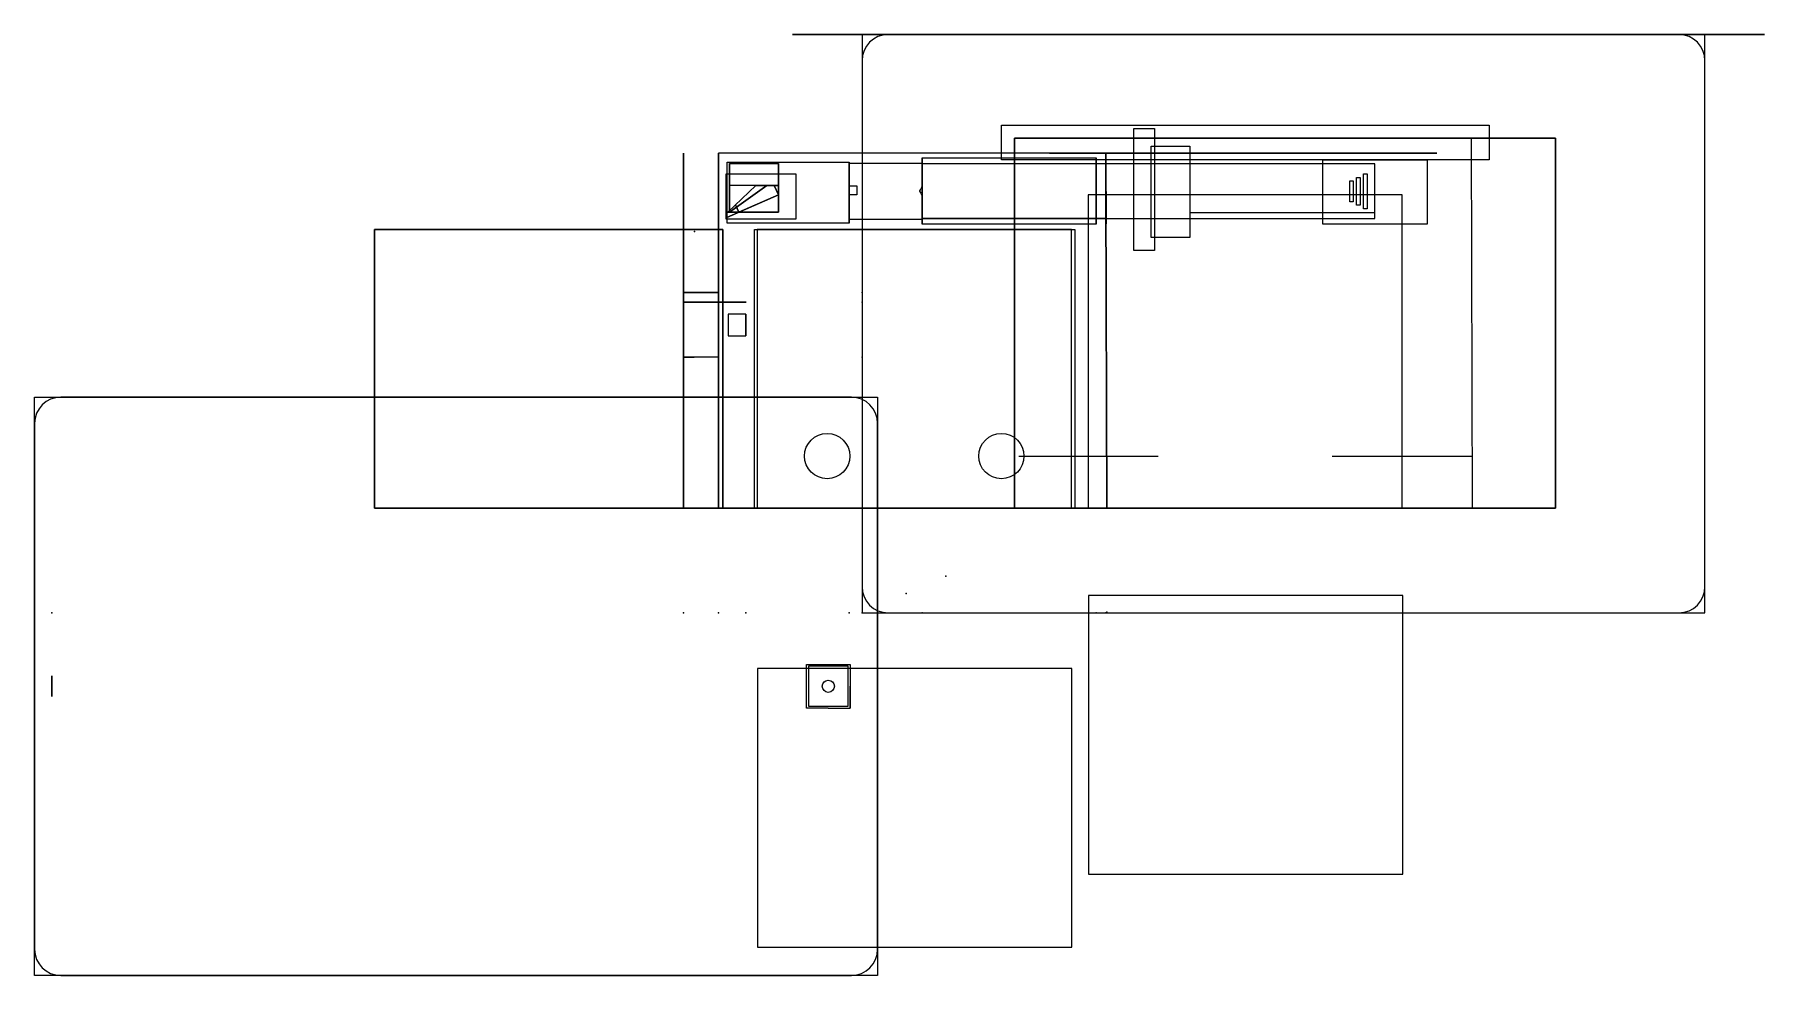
# Model space of a CAD drawing. Header units: millimetres. Extents: x -238 to 259, y -104 to 166.
import ezdxf

# ---------------------------------------------------------------- set-up
doc = ezdxf.new("R2010")
doc.units = ezdxf.units.MM
doc.header["$MEASUREMENT"] = 0
for name, color, linetype in [('tabat halter sleber veerstekt v7_Sketch1', 7, 'Continuous'), ('tabat halter sleber veerstekt v7_Sketch10', 7, 'Continuous'), ('tabat halter sleber veerstekt v7_Sketch11', 7, 'Continuous'), ('tabat halter sleber veerstekt v7_Sketch12', 7, 'Continuous'), ('tabat halter sleber veerstekt v7_Sketch13', 7, 'Continuous'), ('tabat halter sleber veerstekt v7_Sketch14', 7, 'Continuous'), ('tabat halter sleber veerstekt v7_Sketch15', 7, 'Continuous'), ('tabat halter sleber veerstekt v7_Sketch16', 7, 'Continuous'), ('tabat halter sleber veerstekt v7_Sketch17', 7, 'Continuous'), ('tabat halter sleber veerstekt v7_Sketch18', 7, 'Continuous'), ('tabat halter sleber veerstekt v7_Sketch19', 7, 'Continuous'), ('tabat halter sleber veerstekt v7_Sketch2', 7, 'Continuous'), ('tabat halter sleber veerstekt v7_Sketch20', 7, 'Continuous'), ('tabat halter sleber veerstekt v7_Sketch21', 7, 'Continuous'), ('tabat halter sleber veerstekt v7_Sketch22', 7, 'Continuous'), ('tabat halter sleber veerstekt v7_Sketch23', 7, 'Continuous'), ('tabat halter sleber veerstekt v7_Sketch24', 7, 'Continuous'), ('tabat halter sleber veerstekt v7_Sketch25', 7, 'Continuous'), ('tabat halter sleber veerstekt v7_Sketch26', 7, 'Continuous'), ('tabat halter sleber veerstekt v7_Sketch27', 7, 'Continuous'), ('tabat halter sleber veerstekt v7_Sketch28', 7, 'Continuous'), ('tabat halter sleber veerstekt v7_Sketch29', 7, 'Continuous'), ('tabat halter sleber veerstekt v7_Sketch3', 7, 'Continuous'), ('tabat halter sleber veerstekt v7_Sketch30', 7, 'Continuous'), ('tabat halter sleber veerstekt v7_Sketch31', 7, 'Continuous'), ('tabat halter sleber veerstekt v7_Sketch32', 7, 'Continuous'), ('tabat halter sleber veerstekt v7_Sketch33', 7, 'Continuous'), ('tabat halter sleber veerstekt v7_Sketch34', 7, 'Continuous'), ('tabat halter sleber veerstekt v7_Sketch35', 7, 'Continuous'), ('tabat halter sleber veerstekt v7_Sketch36', 7, 'Continuous'), ('tabat halter sleber veerstekt v7_Sketch37', 7, 'Continuous'), ('tabat halter sleber veerstekt v7_Sketch38', 7, 'Continuous'), ('tabat halter sleber veerstekt v7_Sketch39', 7, 'Continuous'), ('tabat halter sleber veerstekt v7_Sketch4', 7, 'Continuous'), ('tabat halter sleber veerstekt v7_Sketch40', 7, 'Continuous'), ('tabat halter sleber veerstekt v7_Sketch41', 7, 'Continuous'), ('tabat halter sleber veerstekt v7_Sketch42', 7, 'Continuous'), ('tabat halter sleber veerstekt v7_Sketch43', 7, 'Continuous'), ('tabat halter sleber veerstekt v7_Sketch44', 7, 'Continuous'), ('tabat halter sleber veerstekt v7_Sketch45', 7, 'Continuous'), ('tabat halter sleber veerstekt v7_Sketch46', 7, 'Continuous'), ('tabat halter sleber veerstekt v7_Sketch47', 7, 'Continuous'), ('tabat halter sleber veerstekt v7_Sketch48', 7, 'Continuous'), ('tabat halter sleber veerstekt v7_Sketch49', 7, 'Continuous'), ('tabat halter sleber veerstekt v7_Sketch5', 7, 'Continuous'), ('tabat halter sleber veerstekt v7_Sketch50', 7, 'Continuous'), ('tabat halter sleber veerstekt v7_Sketch51', 7, 'Continuous'), ('tabat halter sleber veerstekt v7_Sketch52', 7, 'Continuous'), ('tabat halter sleber veerstekt v7_Sketch53', 7, 'Continuous'), ('tabat halter sleber veerstekt v7_Sketch54', 7, 'Continuous'), ('tabat halter sleber veerstekt v7_Sketch55', 7, 'Continuous'), ('tabat halter sleber veerstekt v7_Sketch56', 7, 'Continuous'), ('tabat halter sleber veerstekt v7_Sketch57', 7, 'Continuous'), ('tabat halter sleber veerstekt v7_Sketch58', 7, 'Continuous'), ('tabat halter sleber veerstekt v7_Sketch6', 7, 'Continuous'), ('tabat halter sleber veerstekt v7_Sketch7', 7, 'Continuous'), ('tabat halter sleber veerstekt v7_Sketch8', 7, 'Continuous'), ('tabat halter sleber veerstekt v7_Sketch9', 7, 'Continuous')]:
    doc.layers.add(name, color=color, linetype=linetype)

msp = doc.modelspace()

# ---------------------------------------------------------------- linework, layer by layer
at = {"layer": 'tabat halter sleber veerstekt v7_Sketch1'}
for p, q in [((242, 166), (0, 166)), ((0, 166), (0, 0)), ((242, 0), (242, 166)), ((0, 0), (242, 0))]:
    msp.add_line(p, q, dxfattribs=at)
msp.add_point((0, 0), dxfattribs=at)
at = {"layer": 'tabat halter sleber veerstekt v7_Sketch10'}
msp.add_point((0, 0, 17.5), dxfattribs=at)
at = {"layer": 'tabat halter sleber veerstekt v7_Sketch11'}
for p, q in [((132.25, 111.58, 17.5), (132.25, 130.08, 17.5)), ((132.25, 130.08, 17.5), (162.25, 130.08, 17.5)), ((162.25, 130.08, 17.5), (162.25, 111.58, 17.5)), ((162.25, 111.58, 17.5), (132.25, 111.58, 17.5))]:
    msp.add_line(p, q, dxfattribs=at)
msp.add_point((0, 0, 17.5), dxfattribs=at)
at = {"layer": 'tabat halter sleber veerstekt v7_Sketch12'}
msp.add_point((0, 0, 17.5), dxfattribs=at)
at = {"layer": 'tabat halter sleber veerstekt v7_Sketch13'}
for p, q in [((53.78, 132, 17.5), (165.04, 132, 17.5)), ((53.78, 132, 7.5), (53.78, 132, 17.5)), ((165.04, 132, 7.5), (53.78, 132, 7.5)), ((162, 132, 15), (153, 132, 15)), ((153, 132, 12), (162, 132, 12)), ((153, 132, 15), (153, 132, 12)), ((162, 132, 12), (162, 132, 15)), ((165.04, 132, 17.5), (165.04, 132, 7.5))]:
    msp.add_line(p, q, dxfattribs=at)
msp.add_point((0, 132), dxfattribs=at)
at = {"layer": 'tabat halter sleber veerstekt v7_Sketch14'}
for p, q in [((-237.54, -104.09, 19), (-237.54, 61.91, 19)), ((-237.54, 61.91, 19), (4.46, 61.91, 19)), ((4.46, 61.91, 19), (4.46, -104.09, 19)), ((155.22, 5, 19), (65.01, 5, 19)), ((65.01, 5, 19), (65.01, -75, 19)), ((155.22, -75, 19), (155.22, 5, 19)), ((65.01, -75, 19), (155.22, -75, 19)), ((4.46, -104.09, 19), (-237.54, -104.09, 19))]:
    msp.add_line(p, q, dxfattribs=at)
msp.add_point((0, 0, 19), dxfattribs=at)
at = {"layer": 'tabat halter sleber veerstekt v7_Sketch15'}
for p, q in [((-3.04, 61.91, 26.7), (-230.04, 61.91, 26.7)), ((-237.54, 54.41, 26.7), (-237.54, -96.59, 26.7)), ((4.46, -96.59, 26.7), (4.46, 54.41, 26.7)), ((-15.91, -27.33, 26.7), (-15.91, -14.85, 26.7)), ((-15.91, -14.85, 26.7), (-3.43, -14.85, 26.7)), ((-3.43, -14.85, 26.7), (-3.43, -27.33, 26.7)), ((-3.43, -27.33, 26.7), (-3.44, -21.09, 26.7)), ((-9.67, -27.33, 26.7), (-15.91, -27.33, 26.7)), ((-9.67, -27.33, 26.7), (-3.43, -27.33, 26.7)), ((-230.04, -104.09, 26.7), (-3.04, -104.09, 26.7))]:
    msp.add_line(p, q, dxfattribs=at)
for centre, start, end in [((-230.04, 54.41, 26.7), 90, 180), ((-3.04, 54.41, 26.7), 0, 90), ((-230.04, -96.59, 26.7), 180, 270), ((-3.04, -96.59, 26.7), 270, 0)]:
    msp.add_arc(centre, 7.5, start, end, dxfattribs=at)
msp.add_point((0, 0, 26.7), dxfattribs=at)
at = {"layer": 'tabat halter sleber veerstekt v7_Sketch16'}
for p, q in [((-15.41, -15.35, 27.2), (-15.41, -26.83, 27.2)), ((-3.93, -15.35, 27.2), (-15.41, -15.35, 27.2)), ((-3.93, -26.83, 27.2), (-3.93, -15.35, 27.2)), ((-15.41, -26.83, 27.2), (-3.93, -26.83, 27.2))]:
    msp.add_line(p, q, dxfattribs=at)
msp.add_circle((-9.67, -21.09, 27.2), 1.75, dxfattribs=at)
msp.add_point((0, 0, 27.2), dxfattribs=at)
at = {"layer": 'tabat halter sleber veerstekt v7_Sketch17'}
for p, q in [((-237.54, 54.41, 26.7), (-237.54, 54.41, 19)), ((-237.54, -96.59, 26.7), (-237.54, 54.41, 26.7)), ((-237.54, 54.41, 19), (-237.54, -96.59, 19)), ((-237.54, -18.08, 22.85), (-237.54, -18.49, 23.2)), ((-237.54, -18.08, 22.85), (-237.54, -18.08, 21.5)), ((-237.54, -18.08, 21.5), (-237.54, -24, 21.5)), ((-237.54, -18.49, 23.2), (-237.54, -21.09, 23.2)), ((-237.54, -21.09, 23.2), (-237.54, -23.7, 23.2)), ((-237.54, -24, 22.85), (-237.54, -23.7, 23.2)), ((-237.54, -24, 22.85), (-237.54, -24, 21.5)), ((-237.54, -96.59, 19), (-237.54, -96.59, 26.7))]:
    msp.add_line(p, q, dxfattribs=at)
msp.add_point((-237.54, 0), dxfattribs=at)
at = {"layer": 'tabat halter sleber veerstekt v7_Sketch18'}
for p, q in [((-232.54, -18.08, 22.85), (-232.54, -18.08, 21.5)), ((-232.54, -18.08, 21.5), (-232.54, -24, 21.5)), ((-232.54, -18.49, 23.2), (-232.54, -18.08, 22.85)), ((-232.54, -21.09, 23.2), (-232.54, -18.49, 23.2)), ((-232.54, -19, 22.5), (-232.54, -23, 22.5)), ((-232.54, -23, 22), (-232.54, -19, 22)), ((-232.54, -19, 22), (-232.54, -19, 22.5)), ((-232.54, -23.7, 23.2), (-232.54, -21.09, 23.2)), ((-232.54, -23, 22.5), (-232.54, -23, 22)), ((-232.54, -24, 22.85), (-232.54, -23.7, 23.2)), ((-232.54, -24, 21.5), (-232.54, -24, 22.85))]:
    msp.add_line(p, q, dxfattribs=at)
msp.add_point((-232.54, 0), dxfattribs=at)
at = {"layer": 'tabat halter sleber veerstekt v7_Sketch19'}
msp.add_point((0, 0, 44), dxfattribs=at)
at = {"layer": 'tabat halter sleber veerstekt v7_Sketch2'}
for p, q in [((234.5, 166, 7.5), (7.5, 166, 7.5)), ((0, 158.5, 7.5), (0, 7.5, 7.5)), ((242, 7.5, 7.5), (242, 158.5, 7.5)), ((43.78, 30, 7.5), (43.78, 136.25, 7.5)), ((43.78, 136.25, 7.5), (199.05, 136.25, 7.5)), ((199.05, 136.25, 7.5), (199.05, 30, 7.5)), ((199.05, 30, 7.5), (43.78, 30, 7.5)), ((7.5, 0, 7.5), (234.5, 0, 7.5))]:
    msp.add_line(p, q, dxfattribs=at)
for centre, start, end in [((7.5, 158.5, 7.5), 90, 180), ((234.5, 158.5, 7.5), 360, 90), ((7.5, 7.5, 7.5), 180, 270), ((234.5, 7.5, 7.5), 270, 0)]:
    msp.add_arc(centre, 7.5, start, end, dxfattribs=at)
msp.add_point((0, 0, 7.5), dxfattribs=at)
at = {"layer": 'tabat halter sleber veerstekt v7_Sketch20'}
for p, q in [((17.25, 111.58, -10.5), (17.25, 130.58, -10.5)), ((17.25, 130.58, -2.5), (17.25, 111.58, -2.5)), ((17.25, 130.58, -10.5), (17.25, 130.58, -2.5)), ((17.25, 111.58, -2.5), (17.25, 111.58, -10.5))]:
    msp.add_line(p, q, dxfattribs=at)
at = {"layer": 'tabat halter sleber veerstekt v7_Sketch20', "extrusion": (1, 0, 0)}
msp.add_circle((121.08, -6.5, 17.25), 1.5, dxfattribs=at)
at = {"layer": 'tabat halter sleber veerstekt v7_Sketch20'}
msp.add_point((17.25, 0), dxfattribs=at)
at = {"layer": 'tabat halter sleber veerstekt v7_Sketch21'}
for p, q in [((-41.22, 132, -2.5), (-41.22, 30, -2.5)), ((70.04, 132, -2.5), (-41.22, 132, -2.5)), ((17.25, 130.58, -2.5), (67.25, 130.58, -2.5)), ((17.25, 111.58, -2.5), (17.25, 130.58, -2.5)), ((67.25, 130.58, -2.5), (67.25, 111.58, -2.5)), ((70.04, 120, -2.5), (70.04, 132, -2.5)), ((70.24, 30, -2.5), (70.04, 120, -2.5)), ((-30.9, 110, -2.5), (61.09, 110, -2.5)), ((-30.9, 30, -2.5), (-30.9, 110, -2.5)), ((67.25, 111.58, -2.5), (17.25, 111.58, -2.5)), ((61.09, 110, -2.5), (61.09, 30, -2.5)), ((-41.22, 30, -2.5), (-30.9, 30, -2.5)), ((61.09, 30, -2.5), (70.24, 30, -2.5))]:
    msp.add_line(p, q, dxfattribs=at)
msp.add_point((0, 0, -2.5), dxfattribs=at)
at = {"layer": 'tabat halter sleber veerstekt v7_Sketch22'}
for p, q in [((-41.22, 30, -2.5), (-41.22, 30, -12.5)), ((-41.22, 30, -12.5), (70.24, 30, -12.5)), ((-30.9, 30, -2.5), (-41.22, 30, -2.5)), ((-30.09, 30, -7.5), (-35, 30, -4.75)), ((-35, 30, -4.75), (-30.9, 30, -2.5)), ((60.11, 30, -7.5), (-30.09, 30, -7.5)), ((65, 30, -4.75), (60.11, 30, -7.5)), ((70.24, 30, -2.5), (61.09, 30, -2.5)), ((61.09, 30, -2.5), (65, 30, -4.75)), ((70.24, 30, -12.5), (70.24, 30, -2.5))]:
    msp.add_line(p, q, dxfattribs=at)
at = {"layer": 'tabat halter sleber veerstekt v7_Sketch22', "extrusion": (0, -1, 0)}
msp.add_circle((-37.2, -6.5, -30), 1.5, dxfattribs=at)
at = {"layer": 'tabat halter sleber veerstekt v7_Sketch22'}
msp.add_point((0, 30), dxfattribs=at)
at = {"layer": 'tabat halter sleber veerstekt v7_Sketch23'}
for p, q in [((-38, 115, -2.5), (-38, 129, -2.5)), ((-38, 129, -2.5), (-24, 129, -2.5)), ((-24, 129, -2.5), (-24, 115, -2.5)), ((-24, 115, -2.5), (-38, 115, -2.5))]:
    msp.add_line(p, q, dxfattribs=at)
msp.add_point((0, 0, -2.5), dxfattribs=at)
at = {"layer": 'tabat halter sleber veerstekt v7_Sketch24'}
msp.add_point((0, 0, -2.5), dxfattribs=at)
at = {"layer": 'tabat halter sleber veerstekt v7_Sketch25'}
for p, q in [((-38, 122.72, 142), (-38, 129, 142)), ((-38, 129, 142), (-38, 121.08, 142)), ((-24, 129, 142), (-38, 129, 142)), ((-38, 129, 142), (-24, 129, 142)), ((-24, 129, 142), (-24, 122.72, 142)), ((-24, 121.08, 142), (-24, 129, 142)), ((-24, 122.72, 142), (-38, 122.72, 142)), ((-27.31, 122.72, 142), (-38, 115, 142)), ((-38, 121.08, 142), (-38, 115, 142)), ((-24, 120, 142), (-35.39, 115, 142)), ((-24, 115, 142), (-24, 121.08, 142)), ((-38, 115, 142), (-37.2, 115, 142)), ((-37.2, 115, 142), (-24, 115, 142))]:
    msp.add_line(p, q, dxfattribs=at)
msp.add_point((0, 0, 142), dxfattribs=at)
at = {"layer": 'tabat halter sleber veerstekt v7_Sketch26'}
for p, q in [((-41.22, 132, 147.5), (-41.22, 30, 147.5)), ((70.04, 132, 147.5), (-41.22, 132, 147.5)), ((17.25, 130.58, 147.5), (67.25, 130.58, 147.5)), ((17.25, 111.58, 147.5), (17.25, 130.58, 147.5)), ((67.25, 130.58, 147.5), (67.25, 111.58, 147.5)), ((70.04, 120, 147.5), (70.04, 132, 147.5)), ((-30.5, 122.72, 147.5), (-38.5, 115, 147.5)), ((-38, 115, 147.5), (-27.31, 122.72, 147.5)), ((-27.31, 122.72, 147.5), (-38, 115, 147.5)), ((-24, 120, 147.5), (-35.39, 115, 147.5)), ((-27.31, 122.72, 147.5), (-30.5, 122.72, 147.5)), ((-27.31, 122.72, 147.5), (-24, 122.72, 147.5)), ((-24, 122.72, 147.5), (-24, 120, 147.5)), ((70.24, 30, 147.5), (70.04, 120, 147.5)), ((-38.5, 115, 147.5), (-38, 115, 147.5)), ((-35.39, 115, 147.5), (-38, 115, 147.5)), ((-30.9, 110, 147.5), (61.09, 110, 147.5)), ((-30.9, 30, 147.5), (-30.9, 110, 147.5)), ((67.25, 111.58, 147.5), (17.25, 111.58, 147.5)), ((61.09, 110, 147.5), (61.09, 30, 147.5)), ((-41.22, 30, 147.5), (-30.9, 30, 147.5)), ((61.09, 30, 147.5), (70.24, 30, 147.5))]:
    msp.add_line(p, q, dxfattribs=at)
msp.add_point((0, 0, 147.5), dxfattribs=at)
at = {"layer": 'tabat halter sleber veerstekt v7_Sketch27'}
for p, q in [((-38.76, 113.52, 147.49), (-24, 120, 147.5)), ((-24, 120, 145.53), (-38.76, 113.52, 145.53)), ((-24, 120, 142), (-35.39, 115, 142)), ((-35.39, 115, 147.5), (-24, 120, 147.5)), ((-24, 120, 142.46), (-24, 120, 142)), ((-24, 120, 144.54), (-24, 120, 142.46)), ((-24, 120, 147.5), (-24, 120, 144.54)), ((-24, 120, 145.53), (-24, 120, 147.5)), ((-35.39, 115, 142), (-35.39, 115, 147.5)), ((-38.76, 113.52, 145.53), (-38.76, 113.52, 147.49))]:
    msp.add_line(p, q, dxfattribs=at)
msp.add_point((-48.05, 109.44), dxfattribs=at)
at = {"layer": 'tabat halter sleber veerstekt v7_Sketch28'}
for p, q in [((-24, 120, 145.53), (-25.19, 122.72, 145.53)), ((-25.19, 122.72, 145.53), (-25.19, 122.72, 147.5)), ((-25.19, 122.72, 147.5), (-24, 120, 147.5)), ((-24, 120, 147.5), (-24, 120, 145.53))]:
    msp.add_line(p, q, dxfattribs=at)
msp.add_point((24.05, 10.56), dxfattribs=at)
at = {"layer": 'tabat halter sleber veerstekt v7_Sketch29'}
for p, q in [((-36.31, 117.11, 147.5), (-36.31, 117.11, 145.53)), ((-35.39, 115, 147.5), (-36.31, 117.11, 147.5)), ((-36.31, 117.11, 145.53), (-35.39, 115, 145.53)), ((-35.39, 115, 145.53), (-35.39, 115, 147.5))]:
    msp.add_line(p, q, dxfattribs=at)
msp.add_point((12.67, 5.56), dxfattribs=at)
at = {"layer": 'tabat halter sleber veerstekt v7_Sketch3'}
for p, q in [((259.06, 166, 7.5), (-20, 166, 7.5)), ((-20, 166, 7.5), (-20, 166, -40)), ((-20, 166, -40), (259.06, 166, -40)), ((234.5, 166), (7.5, 166)), ((7.5, 166), (7.5, 166, 7.5)), ((7.5, 166, 7.5), (234.5, 166, 7.5)), ((234.5, 166, 7.5), (234.5, 166)), ((259.06, 166, -40), (259.06, 166, 7.5))]:
    msp.add_line(p, q, dxfattribs=at)
msp.add_point((0, 166), dxfattribs=at)
at = {"layer": 'tabat halter sleber veerstekt v7_Sketch30'}
for p, q in [((-41.22, 132, 137.5), (-41.22, 30, 137.5)), ((-41.22, 132, 147.5), (-41.22, 132, 137.5)), ((-41.22, 30, 147.5), (-41.22, 132, 147.5)), ((-41.22, 30, 137.5), (-41.22, 30, 147.5))]:
    msp.add_line(p, q, dxfattribs=at)
at = {"layer": 'tabat halter sleber veerstekt v7_Sketch30', "extrusion": (-1, 0, 0)}
msp.add_circle((-82.72, 143.5, 41.22), 1.75, dxfattribs=at)
at = {"layer": 'tabat halter sleber veerstekt v7_Sketch30'}
msp.add_point((-41.22, 0), dxfattribs=at)
at = {"layer": 'tabat halter sleber veerstekt v7_Sketch31'}
for p, q in [((-41.22, 132, 137.5), (-41.22, 30, 137.5)), ((-41.22, 132, 147.5), (-41.22, 132, 137.5)), ((-41.22, 30, 147.5), (-41.22, 132, 147.5)), ((-41.22, 78.62, 141.45), (-41.22, 81, 141.45)), ((-41.22, 81, 141.45), (-41.22, 81, 145.5)), ((-41.22, 81, 145.5), (-41.22, 78.62, 145.5)), ((-41.22, 78.62, 145.5), (-41.22, 78.62, 141.45)), ((-41.22, 30, 137.5), (-41.22, 30, 147.5))]:
    msp.add_line(p, q, dxfattribs=at)
at = {"layer": 'tabat halter sleber veerstekt v7_Sketch31', "extrusion": (-1, 0, 0)}
msp.add_circle((-82.72, 143.5, 41.22), 1.75, dxfattribs=at)
at = {"layer": 'tabat halter sleber veerstekt v7_Sketch31'}
msp.add_point((-41.22, 0), dxfattribs=at)
at = {"layer": 'tabat halter sleber veerstekt v7_Sketch32'}
for p, q in [((-41.22, 132, 147.5), (-41.22, 132, 137.5)), ((-41.22, 132, 137.5), (-41.22, 30, 137.5)), ((-41.22, 30, 147.5), (-41.22, 132, 147.5)), ((-41.22, 78.48, 147.5), (-41.22, 30, 147.5)), ((-41.22, 78.48, 137.5), (-41.22, 78.48, 147.5)), ((-41.22, 30, 137.5), (-41.22, 78.48, 137.5)), ((-41.22, 30, 137.5), (-41.22, 30, 147.5)), ((-41.22, 30, 147.5), (-41.22, 30, 137.5))]:
    msp.add_line(p, q, dxfattribs=at)
at = {"layer": 'tabat halter sleber veerstekt v7_Sketch32', "extrusion": (-1, 0, 0)}
msp.add_circle((-82.72, 143.5, 41.22), 1.75, dxfattribs=at)
at = {"layer": 'tabat halter sleber veerstekt v7_Sketch32'}
msp.add_point((-41.22, 0), dxfattribs=at)
at = {"layer": 'tabat halter sleber veerstekt v7_Sketch33'}
for p, q in [((70.06, 111.66, 147.5), (70.01, 130.41, 147.5)), ((70.01, 130.41, 147.5), (70.01, 130.41, 145.63)), ((70.01, 130.41, 145.63), (70.06, 111.66, 145.63)), ((70.04, 120, 147.5), (70.24, 30, 147.5)), ((70.04, 120, 137.5), (70.04, 120, 147.5)), ((70.24, 30, 137.5), (70.04, 120, 137.5)), ((70.06, 111.66, 145.63), (70.06, 111.66, 147.5)), ((70.24, 30, 147.5), (70.24, 30, 137.5))]:
    msp.add_line(p, q, dxfattribs=at)
msp.add_point((70.3, 0.16), dxfattribs=at)
at = {"layer": 'tabat halter sleber veerstekt v7_Sketch34'}
for p, q in [((70.04, 132, 137.5), (70.04, 132, 147.5)), ((70.04, 120, 137.5), (70.04, 132, 137.5)), ((70.04, 132, 147.5), (70.04, 120, 147.5)), ((70.04, 120, 145.63), (70.04, 130.5, 145.63)), ((70.04, 130.5, 147.5), (70.04, 120, 147.5)), ((70.04, 130.5, 145.63), (70.04, 130.5, 147.5)), ((70.04, 120, 147.5), (70.04, 120, 145.63)), ((70.04, 120, 147.5), (70.04, 120, 145.63)), ((70.04, 120, 145.63), (70.04, 120, 137.5))]:
    msp.add_line(p, q, dxfattribs=at)
msp.add_point((70.04, 0), dxfattribs=at)
at = {"layer": 'tabat halter sleber veerstekt v7_Sketch35'}
for p, q in [((17.25, 130.58, 139.5), (17.25, 130.58, 147.5)), ((17.25, 130.58, 147.5), (17.25, 111.58, 147.5)), ((17.25, 111.58, 139.5), (17.25, 130.58, 139.5)), ((17.25, 130.5, 147.5), (17.25, 129, 147.5)), ((17.25, 130.5, 147), (17.25, 130.5, 147.5)), ((17.25, 129, 147), (17.25, 130.5, 147)), ((17.25, 129, 147.5), (17.25, 129, 147)), ((17.25, 111.66, 147.5), (17.25, 113.16, 147.5)), ((17.25, 113.16, 147), (17.25, 111.66, 147)), ((17.25, 113.16, 147.5), (17.25, 113.16, 147)), ((17.25, 111.66, 147), (17.25, 111.66, 147.5)), ((17.25, 111.58, 147.5), (17.25, 111.58, 139.5))]:
    msp.add_line(p, q, dxfattribs=at)
at = {"layer": 'tabat halter sleber veerstekt v7_Sketch35', "extrusion": (1, 0, 0)}
msp.add_circle((121.08, 143.5, 17.25), 1.5, dxfattribs=at)
at = {"layer": 'tabat halter sleber veerstekt v7_Sketch35'}
msp.add_point((17.25, 0), dxfattribs=at)
at = {"layer": 'tabat halter sleber veerstekt v7_Sketch36'}
for p, q in [((17.25, 130.58, 147), (17.25, 129, 147)), ((17.25, 111.58, 139.5), (17.25, 130.58, 139.5)), ((17.25, 130.58, 139.5), (17.25, 130.58, 147)), ((17.25, 130.4, 145.7), (17.25, 130.4, 146.9)), ((17.25, 111.7, 145.7), (17.25, 130.4, 145.7)), ((17.25, 130.4, 146.9), (17.25, 128.9, 146.9)), ((17.25, 129, 147), (17.25, 129, 147.5)), ((17.25, 129, 147.5), (17.25, 113.16, 147.5)), ((17.25, 128.9, 146.9), (17.25, 128.9, 147.5)), ((17.25, 113.2, 147.5), (17.25, 128.9, 147.5)), ((17.25, 113.2, 146.9), (17.25, 113.2, 147.5)), ((17.25, 111.7, 146.9), (17.25, 113.2, 146.9)), ((17.25, 113.16, 147.5), (17.25, 113.16, 147)), ((17.25, 113.16, 147), (17.25, 111.58, 147)), ((17.25, 111.7, 145.7), (17.25, 111.7, 146.9)), ((17.25, 111.58, 147), (17.25, 111.58, 139.5))]:
    msp.add_line(p, q, dxfattribs=at)
at = {"layer": 'tabat halter sleber veerstekt v7_Sketch36', "extrusion": (1, 0, 0)}
msp.add_circle((121.08, 143.5, 17.25), 1.5, dxfattribs=at)
at = {"layer": 'tabat halter sleber veerstekt v7_Sketch36'}
msp.add_point((17.25, 0), dxfattribs=at)
at = {"layer": 'tabat halter sleber veerstekt v7_Sketch37'}
for p, q in [((78, 139, 147.5), (84, 139, 147.5)), ((78, 104, 147.5), (78, 139, 147.5)), ((84, 139, 147.5), (84, 104, 147.5)), ((70.04, 132, 147.5), (-41.22, 132, 147.5)), ((-41.22, 132, 147.5), (-41.22, 30, 147.5)), ((70.04, 130.5, 147.5), (70.04, 132, 147.5)), ((70.04, 129, 147.5), (70.04, 130.5, 147.5)), ((17.25, 128.9, 147.5), (17.25, 129, 147.5)), ((17.25, 129, 147.5), (70.04, 129, 147.5)), ((147.25, 128.9, 147.5), (17.25, 128.9, 147.5)), ((147.25, 113.2, 147.5), (147.25, 128.9, 147.5)), ((-38.5, 115, 147.5), (-30.5, 122.72, 147.5)), ((-24, 120, 147.5), (-35.39, 115, 147.5)), ((-30.5, 122.72, 147.5), (-25.19, 122.72, 147.5)), ((-25.19, 122.72, 147.5), (-24, 120, 147.5)), ((-35.39, 115, 147.5), (-38.5, 115, 147.5)), ((-30.9, 30, 147.5), (-30.9, 110, 147.5)), ((-30.9, 110, 147.5), (61.09, 110, 147.5)), ((17.25, 113.2, 147.5), (147.25, 113.2, 147.5)), ((17.25, 113.16, 147.5), (17.25, 113.2, 147.5)), ((70.07, 113.16, 147.5), (17.25, 113.16, 147.5)), ((61.09, 110, 147.5), (61.09, 30, 147.5)), ((70.07, 104.5, 147.5), (70.07, 113.16, 147.5)), ((70.24, 30, 147.5), (70.07, 104.5, 147.5)), ((84, 104, 147.5), (78, 104, 147.5)), ((-41.22, 30, 147.5), (-30.9, 30, 147.5)), ((61.09, 30, 147.5), (70.24, 30, 147.5))]:
    msp.add_line(p, q, dxfattribs=at)
msp.add_point((0, 0, 147.5), dxfattribs=at)
at = {"layer": 'tabat halter sleber veerstekt v7_Sketch38'}
for p, q in [((83, 134, 147.5), (94.15, 134, 147.5)), ((83, 107.78, 147.5), (83, 134, 147.5)), ((94.15, 134, 147.5), (94.15, 107.78, 147.5)), ((147.25, 128.9, 147.5), (84, 128.9, 147.5)), ((84, 128.9, 147.5), (84, 113.2, 147.5)), ((147.25, 113.2, 147.5), (147.25, 128.9, 147.5)), ((147.25, 114.86, 147.5), (94.15, 114.86, 147.5)), ((84, 113.2, 147.5), (147.25, 113.2, 147.5)), ((94.15, 107.78, 147.5), (83, 107.78, 147.5))]:
    msp.add_line(p, q, dxfattribs=at)
msp.add_point((0, 0, 147.5), dxfattribs=at)
at = {"layer": 'tabat halter sleber veerstekt v7_Sketch39'}
for p, q in [((94.15, 128.9, 147.5), (94.15, 113.2, 147.5)), ((147.25, 128.9, 147.5), (94.15, 128.9, 147.5)), ((142, 125, 147.5), (143, 125, 147.5)), ((142, 117, 147.5), (142, 125, 147.5)), ((143, 125, 147.5), (143, 117, 147.5)), ((144, 116, 147.5), (144, 126, 147.5)), ((144, 126, 147.5), (145, 126, 147.5)), ((145, 126, 147.5), (145, 116, 147.5)), ((147.25, 113.2, 147.5), (147.25, 128.9, 147.5)), ((140, 118, 147.5), (140, 124, 147.5)), ((140, 124, 147.5), (141, 124, 147.5)), ((141, 124, 147.5), (141, 118, 147.5)), ((141, 118, 147.5), (140, 118, 147.5)), ((143, 117, 147.5), (142, 117, 147.5)), ((145, 116, 147.5), (144, 116, 147.5)), ((94.15, 113.2, 147.5), (147.25, 113.2, 147.5))]:
    msp.add_line(p, q, dxfattribs=at)
msp.add_point((0, 0, 147.5), dxfattribs=at)
at = {"layer": 'tabat halter sleber veerstekt v7_Sketch4'}
for p, q in [((43.78, 136.25, 17.5), (43.78, 30, 17.5)), ((199.05, 136.25, 17.5), (43.78, 136.25, 17.5)), ((199.05, 30, 17.5), (199.05, 136.25, 17.5)), ((-140, 30, 17.5), (-140, 110, 17.5)), ((-140, 110, 17.5), (-40, 110, 17.5)), ((-40, 110, 17.5), (-40, 30, 17.5)), ((-40, 30, 17.5), (-140, 30, 17.5)), ((43.78, 30, 17.5), (199.05, 30, 17.5))]:
    msp.add_line(p, q, dxfattribs=at)
msp.add_point((0, 0, 17.5), dxfattribs=at)
at = {"layer": 'tabat halter sleber veerstekt v7_Sketch40'}
for p, q in [((70.04, 132, 147.5), (-41.22, 132, 147.5)), ((-41.22, 132, 147.5), (-41.22, 30, 147.5)), ((70.04, 130.5, 147.5), (70.04, 132, 147.5)), ((70.04, 129, 147.5), (70.04, 130.5, 147.5)), ((-39, 126, 147.5), (-19, 126, 147.5)), ((-39, 113, 147.5), (-39, 126, 147.5)), ((-19, 126, 147.5), (-19, 113, 147.5)), ((17.25, 129, 147.5), (70.04, 129, 147.5)), ((17.25, 128.9, 147.5), (17.25, 129, 147.5)), ((17.3, 128.9, 147.5), (17.25, 128.9, 147.5)), ((17.3, 113.2, 147.5), (17.3, 128.9, 147.5)), ((-38.5, 115, 147.5), (-30.5, 122.72, 147.5)), ((-24, 120, 147.5), (-35.39, 115, 147.5)), ((-30.5, 122.72, 147.5), (-25.19, 122.72, 147.5)), ((-25.19, 122.72, 147.5), (-24, 120, 147.5)), ((-35.39, 115, 147.5), (-38.5, 115, 147.5)), ((-19, 113, 147.5), (-39, 113, 147.5)), ((-30.9, 110, 147.5), (61.09, 110, 147.5)), ((-30.9, 30, 147.5), (-30.9, 110, 147.5)), ((17.25, 113.16, 147.5), (17.25, 113.2, 147.5)), ((17.25, 113.2, 147.5), (17.3, 113.2, 147.5)), ((70.07, 113.16, 147.5), (17.25, 113.16, 147.5)), ((61.09, 110, 147.5), (61.09, 30, 147.5)), ((70.07, 104.5, 147.5), (70.07, 113.16, 147.5)), ((70.24, 30, 147.5), (70.07, 104.5, 147.5)), ((-41.22, 30, 147.5), (-30.9, 30, 147.5)), ((61.09, 30, 147.5), (70.24, 30, 147.5))]:
    msp.add_line(p, q, dxfattribs=at)
msp.add_point((0, 0, 147.5), dxfattribs=at)
at = {"layer": 'tabat halter sleber veerstekt v7_Sketch41'}
for p, q in [((70.04, 132, 147.5), (-41.22, 132, 147.5)), ((-41.22, 132, 147.5), (-41.22, 30, 147.5)), ((70.04, 130.5, 147.5), (70.04, 132, 147.5)), ((70.04, 129, 147.5), (70.04, 130.5, 147.5)), ((17.25, 129, 147.5), (70.04, 129, 147.5)), ((17.25, 128.9, 147.5), (17.25, 129, 147.5)), ((17.3, 128.9, 147.5), (17.25, 128.9, 147.5)), ((17.3, 113.2, 147.5), (17.3, 128.9, 147.5)), ((-30.9, 30, 147.5), (-30.9, 110, 147.5)), ((-30.9, 110, 147.5), (61.09, 110, 147.5)), ((17.25, 113.16, 147.5), (17.25, 113.2, 147.5)), ((17.25, 113.2, 147.5), (17.3, 113.2, 147.5)), ((70.07, 113.16, 147.5), (17.25, 113.16, 147.5)), ((61.09, 110, 147.5), (61.09, 30, 147.5)), ((70.07, 104.5, 147.5), (70.07, 113.16, 147.5)), ((70.24, 30, 147.5), (70.07, 104.5, 147.5)), ((-38.39, 85.7, 147.5), (-38.39, 79.5, 147.5)), ((-33.33, 85.7, 147.5), (-38.39, 85.7, 147.5)), ((-33.33, 79.5, 147.5), (-33.33, 85.7, 147.5)), ((-38.39, 79.5, 147.5), (-33.33, 79.5, 147.5)), ((-41.22, 30, 147.5), (-30.9, 30, 147.5)), ((61.09, 30, 147.5), (70.24, 30, 147.5))]:
    msp.add_line(p, q, dxfattribs=at)
msp.add_point((0, 0, 147.5), dxfattribs=at)
at = {"layer": 'tabat halter sleber veerstekt v7_Sketch42'}
for p, q in [((-33.33, 85.7, 147.5), (-33.33, 85.7, 146.17)), ((-33.33, 85.7, 146.17), (-33.33, 79.5, 146.17)), ((-33.33, 79.5, 147.5), (-33.33, 85.7, 147.5)), ((-33.33, 79.5, 146.17), (-33.33, 79.5, 147.5))]:
    msp.add_line(p, q, dxfattribs=at)
msp.add_point((-33.33, 0), dxfattribs=at)
at = {"layer": 'tabat halter sleber veerstekt v7_Sketch43'}
for p, q in [((-41.22, 132, 137.5), (-41.22, 30, 137.5)), ((-41.22, 132, 147.5), (-41.22, 132, 137.5)), ((-41.22, 30, 147.5), (-41.22, 132, 147.5)), ((-41.22, 84.57, 145.39), (-41.22, 71.37, 145.39)), ((-41.22, 84.57, 139.79), (-41.22, 84.57, 145.39)), ((-41.22, 71.37, 139.79), (-41.22, 84.57, 139.79)), ((-41.22, 71.37, 145.39), (-41.22, 71.37, 139.79)), ((-41.22, 30, 137.5), (-41.22, 30, 147.5))]:
    msp.add_line(p, q, dxfattribs=at)
at = {"layer": 'tabat halter sleber veerstekt v7_Sketch43', "extrusion": (-1, 0, 0)}
msp.add_circle((-82.72, 143.5, 41.22), 1.75, dxfattribs=at)
at = {"layer": 'tabat halter sleber veerstekt v7_Sketch43'}
msp.add_point((-41.22, 0), dxfattribs=at)
at = {"layer": 'tabat halter sleber veerstekt v7_Sketch44'}
for p, q in [((-51.22, 91.99, 137.5), (-51.22, 132, 137.5)), ((-51.22, 132, 137.5), (-51.22, 30, 137.5)), ((-51.22, 132, 147.5), (-51.22, 132, 137.5)), ((-51.22, 132, 147.5), (-51.22, 91.99, 147.5)), ((-51.22, 30, 147.5), (-51.22, 132, 147.5)), ((-51.22, 132, 137.5), (-51.22, 132, 147.5)), ((-51.22, 91.99, 147.5), (-51.22, 91.99, 137.5)), ((-51.22, 89.23, 146), (-51.22, 75.99, 146)), ((-51.22, 89.23, 140.4), (-51.22, 89.23, 146)), ((-51.22, 75.99, 140.4), (-51.22, 89.23, 140.4)), ((-51.22, 75.99, 146), (-51.22, 75.99, 140.4)), ((-51.22, 30, 137.5), (-51.22, 73.45, 137.5)), ((-51.22, 73.45, 147.5), (-51.22, 30, 147.5)), ((-51.22, 73.45, 137.5), (-51.22, 73.45, 147.5)), ((-51.22, 30, 137.5), (-51.22, 30, 147.5)), ((-51.22, 30, 147.5), (-51.22, 30, 137.5))]:
    msp.add_line(p, q, dxfattribs=at)
at = {"layer": 'tabat halter sleber veerstekt v7_Sketch44', "extrusion": (-1, 0, 0)}
msp.add_circle((-82.72, 143.5, 51.22), 1.75, dxfattribs=at)
at = {"layer": 'tabat halter sleber veerstekt v7_Sketch44'}
msp.add_point((-51.22, 0), dxfattribs=at)
at = {"layer": 'tabat halter sleber veerstekt v7_Sketch45'}
for p, q in [((-29.99, -16, 149), (-29.99, -96, 149)), ((60.22, -16, 149), (-29.99, -16, 149)), ((60.22, -96, 149), (60.22, -16, 149)), ((-29.99, -96, 149), (60.22, -96, 149))]:
    msp.add_line(p, q, dxfattribs=at)
msp.add_point((0, 0, 149), dxfattribs=at)
at = {"layer": 'tabat halter sleber veerstekt v7_Sketch46'}
for p, q in [((70.04, 132, 147.5), (-41.22, 132, 147.5)), ((-41.22, 132, 147.5), (-41.22, 91.99, 147.5)), ((70.04, 130.5, 147.5), (70.04, 132, 147.5)), ((70.04, 129, 147.5), (70.04, 130.5, 147.5)), ((17.25, 128.9, 147.5), (17.25, 129, 147.5)), ((17.25, 129, 147.5), (70.04, 129, 147.5)), ((17.3, 128.9, 147.5), (17.25, 128.9, 147.5)), ((17.3, 113.2, 147.5), (17.3, 128.9, 147.5)), ((-30.9, 30, 147.5), (-30.9, 110, 147.5)), ((-30.9, 110, 147.5), (61.09, 110, 147.5)), ((17.25, 113.2, 147.5), (17.3, 113.2, 147.5)), ((17.25, 113.16, 147.5), (17.25, 113.2, 147.5)), ((70.07, 113.16, 147.5), (17.25, 113.16, 147.5)), ((61.09, 110, 147.5), (61.09, 30, 147.5)), ((70.07, 104.5, 147.5), (70.07, 113.16, 147.5)), ((70.24, 30, 147.5), (70.07, 104.5, 147.5)), ((-51.22, 91.99, 147.5), (-51.22, 73.45, 147.5)), ((-41.22, 91.99, 147.5), (-51.22, 91.99, 147.5)), ((-51.22, 73.45, 147.5), (-41.22, 73.45, 147.5)), ((-41.22, 73.45, 147.5), (-41.22, 30, 147.5)), ((-41.22, 30, 147.5), (-30.9, 30, 147.5)), ((61.09, 30, 147.5), (70.24, 30, 147.5))]:
    msp.add_line(p, q, dxfattribs=at)
msp.add_point((0, 0, 147.5), dxfattribs=at)
at = {"layer": 'tabat halter sleber veerstekt v7_Sketch47'}
for p, q in [((67.25, 130.58, 147), (67.25, 130.58, 139.5)), ((67.25, 130.58, 139.5), (67.25, 111.58, 139.5)), ((67.25, 130.5, 147), (67.25, 130.58, 147)), ((67.25, 111.65, 145.63), (67.25, 130.5, 145.63)), ((67.25, 130.5, 145.63), (67.25, 130.5, 147)), ((67.25, 111.58, 147), (67.25, 111.65, 147)), ((67.25, 111.65, 147), (67.25, 111.65, 145.63)), ((67.25, 111.58, 139.5), (67.25, 111.58, 147))]:
    msp.add_line(p, q, dxfattribs=at)
at = {"layer": 'tabat halter sleber veerstekt v7_Sketch47', "extrusion": (-1, 0, 0)}
msp.add_circle((-114.58, 142.2, -67.25), 2, dxfattribs=at)
at = {"layer": 'tabat halter sleber veerstekt v7_Sketch47'}
msp.add_point((67.25, 0), dxfattribs=at)
at = {"layer": 'tabat halter sleber veerstekt v7_Sketch48'}
for p, q in [((60.11, 110, 142.5), (-30.09, 110, 142.5)), ((-30.09, 110, 142.5), (-30.09, 30, 142.5)), ((60.11, 30, 142.5), (60.11, 110, 142.5)), ((-30.09, 30, 142.5), (60.11, 30, 142.5))]:
    msp.add_line(p, q, dxfattribs=at)
for centre in [(-10, 45, 142.5), (40, 45, 142.5)]:
    msp.add_circle(centre, 6.5, dxfattribs=at)
msp.add_point((0, 0, 142.5), dxfattribs=at)
at = {"layer": 'tabat halter sleber veerstekt v7_Sketch49'}
for p, q in [((-51.22, 91.99, 138.12), (-51.22, 91.99, 139.52)), ((-51.22, 91.99, 139.52), (-51.22, 73.14, 139.52)), ((-51.22, 73.45, 147.5), (-51.22, 91.99, 147.5)), ((-51.22, 91.99, 147.5), (-51.22, 91.99, 137.5)), ((-51.22, 91.99, 137.5), (-51.22, 73.45, 137.5)), ((-51.22, 73.14, 138.12), (-51.22, 91.99, 138.12)), ((-51.22, 89.23, 140.4), (-51.22, 89.23, 146)), ((-51.22, 75.99, 140.4), (-51.22, 89.23, 140.4)), ((-51.22, 89.23, 146), (-51.22, 75.99, 146)), ((-51.22, 75.99, 146), (-51.22, 75.99, 140.4)), ((-51.22, 73.45, 137.5), (-51.22, 73.45, 147.5)), ((-51.22, 73.14, 139.52), (-51.22, 73.14, 138.12))]:
    msp.add_line(p, q, dxfattribs=at)
msp.add_point((-51.22, 0), dxfattribs=at)
at = {"layer": 'tabat halter sleber veerstekt v7_Sketch5'}
for p, q in [((-40, 110, 27.5), (-140, 110, 27.5)), ((-140, 110, 27.5), (-140, 30, 27.5)), ((-40, 30, 27.5), (-40, 110, 27.5)), ((-140, 30, 27.5), (-40, 30, 27.5))]:
    msp.add_line(p, q, dxfattribs=at)
msp.add_point((0, 0, 27.5), dxfattribs=at)
at = {"layer": 'tabat halter sleber veerstekt v7_Sketch50'}
for p, q in [((-48.22, 91.99, 140), (-51.22, 91.99, 140)), ((-51.22, 91.99, 140), (-51.22, 91.99, 137.5)), ((-43.22, 91.99, 139.52), (-51.22, 91.99, 139.52)), ((-41.22, 91.99, 137.5), (-51.22, 91.99, 137.5)), ((-51.22, 91.99, 147.5), (-41.22, 91.99, 147.5)), ((-51.22, 91.99, 139.52), (-51.22, 91.99, 147.5)), ((-51.22, 91.99, 137.5), (-51.22, 91.99, 138.12)), ((-51.22, 91.99, 137.5), (-48.22, 91.99, 137.5)), ((-51.22, 91.99, 138.12), (-43.22, 91.99, 138.12)), ((-48.22, 91.99, 137.5), (-48.22, 91.99, 140)), ((-43.22, 91.99, 138.12), (-43.22, 91.99, 139.52)), ((-41.22, 91.99, 147.5), (-41.22, 91.99, 137.5))]:
    msp.add_line(p, q, dxfattribs=at)
msp.add_point((0, 91.99), dxfattribs=at)
at = {"layer": 'tabat halter sleber veerstekt v7_Sketch51'}
for p, q in [((-51.22, 73.44, 140), (-51.22, 73.44, 137.5)), ((-48.22, 73.44, 140), (-51.22, 73.44, 140)), ((-51.22, 73.44, 137.5), (-48.22, 73.44, 137.5)), ((-51.2, 73.44, 141.3), (-48.22, 73.44, 141.3)), ((-48.22, 73.44, 137.5), (-51.2, 73.44, 137.5)), ((-51.2, 73.44, 137.5), (-51.2, 73.44, 141.3)), ((-48.22, 73.44, 137.5), (-48.22, 73.44, 140)), ((-48.22, 73.44, 141.3), (-48.22, 73.44, 137.5))]:
    msp.add_line(p, q, dxfattribs=at)
msp.add_point((0, 73.44), dxfattribs=at)
at = {"layer": 'tabat halter sleber veerstekt v7_Sketch52'}
for p, q in [((-38.67, 111.86, 147.5), (-38.67, 129.36, 147.5)), ((-38.67, 129.36, 147.5), (-3.67, 129.36, 147.5)), ((-3.67, 129.36, 147.5), (-3.67, 111.86, 147.5)), ((-3.67, 111.86, 147.5), (-38.67, 111.86, 147.5))]:
    msp.add_line(p, q, dxfattribs=at)
msp.add_point((0, 0, 147.5), dxfattribs=at)
at = {"layer": 'tabat halter sleber veerstekt v7_Sketch53'}
for p, q in [((-3.67, 129.36, 184), (-3.67, 111.86, 184)), ((-3.67, 129.36, 192.5), (-3.67, 129.36, 184)), ((-3.67, 111.86, 192.5), (-3.67, 129.36, 192.5)), ((-3.67, 129, 187), (-3.67, 129, 190)), ((-3.67, 129, 190), (-3.67, 113, 190)), ((-3.67, 113, 187), (-3.67, 129, 187)), ((-3.67, 113, 190), (-3.67, 113, 187)), ((-3.67, 111.86, 184), (-3.67, 111.86, 192.5))]:
    msp.add_line(p, q, dxfattribs=at)
at = {"layer": 'tabat halter sleber veerstekt v7_Sketch53', "extrusion": (-1, 0, 0)}
msp.add_circle((-121.08, 188.5, 3.67), 1.5, dxfattribs=at)
at = {"layer": 'tabat halter sleber veerstekt v7_Sketch53'}
msp.add_point((-3.67, 0), dxfattribs=at)
at = {"layer": 'tabat halter sleber veerstekt v7_Sketch54'}
for p, q in [((17.25, 129, 187), (-3.67, 129, 187)), ((-3.67, 129, 187), (-3.67, 113, 187)), ((17.25, 122.76, 187), (17.25, 129, 187)), ((-3.67, 120, 187), (-3.67, 122.58, 187)), ((-3.67, 122.58, 187), (-1.5, 122.58, 187)), ((-1.5, 120, 187), (-3.67, 120, 187)), ((-1.5, 122.58, 187), (-1.5, 120, 187)), ((17.25, 113, 187), (17.25, 119.4, 187)), ((-3.67, 113, 187), (17.25, 113, 187))]:
    msp.add_line(p, q, dxfattribs=at)
for points, knots in [([(17.25, 122.76, 187), (17.25, 122.72, 187), (17.25, 122.69, 187), (17.23, 122.47, 187), (17.19, 122.3, 187), (16.99, 121.79, 187), (16.78, 121.48, 187), (16.53, 121.12, 187), (16.51, 121.1, 187), (16.5, 121.08, 187)], [-0.2025471, -0.2025471, -0.2025471, -0.2025471, -0.1902077, -0.1902077, -0.1266955, -0.1266955, 0, 0, 0.0068074, 0.0068074, 0.0068074, 0.0068074]), ([(16.5, 121.08, 187), (16.51, 121.06, 187), (16.53, 121.04, 187), (16.78, 120.68, 187), (16.99, 120.36, 187), (17.19, 119.86, 187), (17.23, 119.69, 187), (17.25, 119.47, 187), (17.25, 119.44, 187), (17.25, 119.4, 187)], [-0.2391494, -0.2391494, -0.2391494, -0.2391494, -0.2333161, -0.2333161, -0.1268551, -0.1268551, -0.0734493, -0.0734493, -0.0630611, -0.0630611, -0.0630611, -0.0630611])]:
    msp.add_open_spline(points, degree=3, knots=knots, dxfattribs=at)
msp.add_point((0, 0, 187), dxfattribs=at)
at = {"layer": 'tabat halter sleber veerstekt v7_Sketch55'}
for p, q in [((17.25, 130.58, 184.5), (17.25, 130.58, 192)), ((17.25, 111.58, 184.5), (17.25, 130.58, 184.5)), ((17.25, 130.58, 192), (17.25, 129, 192)), ((17.25, 130.4, 190.7), (17.25, 121.55, 190.7)), ((17.25, 130.4, 191.9), (17.25, 130.4, 190.7)), ((17.25, 128.9, 191.9), (17.25, 130.4, 191.9)), ((17.25, 129.5, 184.5), (17.25, 111.58, 184.5)), ((17.25, 111.58, 190.7), (17.25, 129.5, 190.7)), ((17.25, 129.5, 190.7), (17.25, 129.5, 184.5)), ((17.25, 129, 187), (17.25, 122.76, 187)), ((17.25, 129, 190), (17.25, 129, 187)), ((17.25, 129, 192), (17.25, 129, 192.5)), ((17.25, 129, 192.5), (17.25, 128.9, 192.5)), ((17.25, 122.76, 190), (17.25, 129, 190)), ((17.25, 128.9, 192.5), (17.25, 128.9, 191.9)), ((17.25, 120.61, 190.7), (17.25, 111.7, 190.7)), ((17.25, 119.4, 187), (17.25, 113, 187)), ((17.25, 113, 190), (17.25, 119.4, 190)), ((17.25, 113.2, 192.5), (17.25, 113.16, 192.5)), ((17.25, 111.7, 191.9), (17.25, 113.2, 191.9)), ((17.25, 113.2, 191.9), (17.25, 113.2, 192.5)), ((17.25, 113.16, 192), (17.25, 111.58, 192)), ((17.25, 113.16, 192.5), (17.25, 113.16, 192)), ((17.25, 113, 187), (17.25, 113, 190)), ((17.25, 111.7, 190.7), (17.25, 111.7, 191.9)), ((17.25, 111.58, 192), (17.25, 111.58, 184.5)), ((17.25, 111.58, 184.5), (17.25, 111.58, 190.7))]:
    msp.add_line(p, q, dxfattribs=at)
at = {"layer": 'tabat halter sleber veerstekt v7_Sketch55', "extrusion": (1, 0, 0)}
for start, end in [(221.8102, 318.1898), (41.8104, 77.8981), (102.1019, 138.1896)]:
    msp.add_arc((121.08, 188.5, 17.25), 2.25, start, end, dxfattribs=at)
at = {"layer": 'tabat halter sleber veerstekt v7_Sketch55'}
msp.add_point((17.25, 0), dxfattribs=at)
at = {"layer": 'tabat halter sleber veerstekt v7_Sketch56'}
for p, q in [((-41.22, 132, 192.5), (-41.22, 91.99, 192.5)), ((70.04, 132, 192.5), (-41.22, 132, 192.5)), ((-38.67, 111.86, 192.5), (-38.67, 129.36, 192.5)), ((-38.67, 129.36, 192.5), (-3.67, 129.36, 192.5)), ((-3.67, 129.36, 192.5), (-3.67, 111.86, 192.5)), ((70.04, 130.5, 192.5), (70.04, 132, 192.5)), ((70.04, 129, 192.5), (70.04, 130.5, 192.5)), ((17.25, 129, 192.5), (70.04, 129, 192.5)), ((17.25, 128.9, 192.5), (17.25, 129, 192.5)), ((17.3, 128.9, 192.5), (17.25, 128.9, 192.5)), ((17.3, 113.2, 192.5), (17.3, 128.9, 192.5)), ((-3.67, 111.86, 192.5), (-38.67, 111.86, 192.5)), ((-30.9, 110, 192.5), (61.09, 110, 192.5)), ((-30.9, 30, 192.5), (-30.9, 110, 192.5)), ((17.25, 113.16, 192.5), (17.25, 113.2, 192.5)), ((17.25, 113.2, 192.5), (17.3, 113.2, 192.5)), ((70.07, 113.16, 192.5), (17.25, 113.16, 192.5)), ((61.09, 110, 192.5), (61.09, 30, 192.5)), ((70.07, 104.5, 192.5), (70.07, 113.16, 192.5)), ((70.24, 30, 192.5), (70.07, 104.5, 192.5)), ((-41.22, 91.99, 192.5), (-51.22, 91.99, 192.5)), ((-51.22, 91.99, 192.5), (-51.22, 73.45, 192.5)), ((-51.22, 73.45, 192.5), (-41.22, 73.45, 192.5)), ((-41.22, 73.45, 192.5), (-41.22, 30, 192.5)), ((-41.22, 30, 192.5), (-30.9, 30, 192.5)), ((61.09, 30, 192.5), (70.24, 30, 192.5))]:
    msp.add_line(p, q, dxfattribs=at)
msp.add_point((0, 0, 192.5), dxfattribs=at)
at = {"layer": 'tabat halter sleber veerstekt v7_Sketch57'}
for p, q in [((-51.22, 89.23, 191), (-51.22, 89.23, 185.4)), ((-51.22, 89.23, 185.4), (-33.22, 89.23, 185.4)), ((-33.63, 89.23, 191), (-51.22, 89.23, 191)), ((-33.22, 89.23, 189.25), (-35, 89.23, 190.25)), ((-35, 89.23, 190.25), (-33.63, 89.23, 191)), ((-33.22, 89.23, 185.4), (-33.22, 89.23, 189.25))]:
    msp.add_line(p, q, dxfattribs=at)
at = {"layer": 'tabat halter sleber veerstekt v7_Sketch57', "extrusion": (0, -1, 0)}
msp.add_circle((-37.2, 188.5, -89.23), 2.1, dxfattribs=at)
at = {"layer": 'tabat halter sleber veerstekt v7_Sketch57'}
msp.add_point((0, 89.23), dxfattribs=at)
at = {"layer": 'tabat halter sleber veerstekt v7_Sketch58'}
for p, q in [((-41.22, 91.99, 192.5), (-41.22, 132, 192.5)), ((-41.22, 132, 182.5), (-41.22, 91.99, 182.5)), ((-41.22, 132, 192.5), (-41.22, 132, 182.5)), ((-41.22, 91.99, 182.5), (-41.22, 91.99, 192.5))]:
    msp.add_line(p, q, dxfattribs=at)
msp.add_point((-41.22, 0), dxfattribs=at)
at = {"layer": 'tabat halter sleber veerstekt v7_Sketch6'}
for p, q in [((-140, 30, 18), (-140, 30, 12.5)), ((-140, 30, 12.5), (-40, 30, 12.5)), ((-40, 30, 18), (-140, 30, 18)), ((-140, 30, 15.25), (-134.99, 30, 18)), ((-140, 30, 12.5), (-135.09, 30, 12.5)), ((-140, 30, 18), (-134.99, 30, 18)), ((-140, 30, 18), (-140, 30, 12.5)), ((-135.09, 30, 12.5), (-140, 30, 15.25)), ((-44.89, 30, 12.5), (-40, 30, 15.25)), ((-44.89, 30, 12.5), (-40, 30, 12.5)), ((-44.78, 30, 18), (-40, 30, 15.25)), ((-40, 30, 18), (-44.78, 30, 18)), ((-40, 30, 12.5), (-40, 30, 18)), ((-40, 30, 12.5), (-40, 30, 18))]:
    msp.add_line(p, q, dxfattribs=at)
msp.add_point((0, 30), dxfattribs=at)
at = {"layer": 'tabat halter sleber veerstekt v7_Sketch7'}
for p, q in [((199.05, 136.25, 17.5), (43.78, 136.25, 17.5)), ((43.78, 136.25, 17.5), (43.78, 30, 17.5)), ((175.24, 30, 17.5), (175, 136.25, 17.5)), ((199.05, 136.25, 17.5), (175, 136.25, 17.5)), ((199.05, 30, 17.5), (199.05, 136.25, 17.5)), ((199.05, 30, 17.5), (199.05, 136.25, 17.5)), ((43.78, 30, 17.5), (199.05, 30, 17.5)), ((175.24, 30, 17.5), (199.05, 30, 17.5))]:
    msp.add_line(p, q, dxfattribs=at)
msp.add_point((0, 0, 17.5), dxfattribs=at)
at = {"layer": 'tabat halter sleber veerstekt v7_Sketch8'}
for p, q in [((40, 130, 17.5), (40, 140, 17.5)), ((40, 140, 17.5), (180, 140, 17.5)), ((180, 140, 17.5), (180, 130, 17.5)), ((175, 136.25, 17.5), (43.78, 136.25, 17.5)), ((43.78, 136.25, 17.5), (43.78, 30, 17.5)), ((175.24, 30, 17.5), (175, 136.25, 17.5)), ((180, 130, 17.5), (40, 130, 17.5)), ((43.78, 30, 17.5), (175.24, 30, 17.5))]:
    msp.add_line(p, q, dxfattribs=at)
msp.add_point((0, 0, 17.5), dxfattribs=at)
at = {"layer": 'tabat halter sleber veerstekt v7_Sketch9'}
for p, q in [((155.11, 120, 12.5), (64.91, 120, 12.5)), ((64.91, 120, 12.5), (64.91, 30, 12.5)), ((155.11, 30, 12.5), (155.11, 120, 12.5)), ((45, 45, 12.5), (85, 45, 12.5)), ((135, 45, 12.5), (175, 45, 12.5)), ((64.91, 30, 12.5), (155.11, 30, 12.5))]:
    msp.add_line(p, q, dxfattribs=at)
msp.add_point((0, 0, 12.5), dxfattribs=at)

doc.saveas('drawing.dxf')
